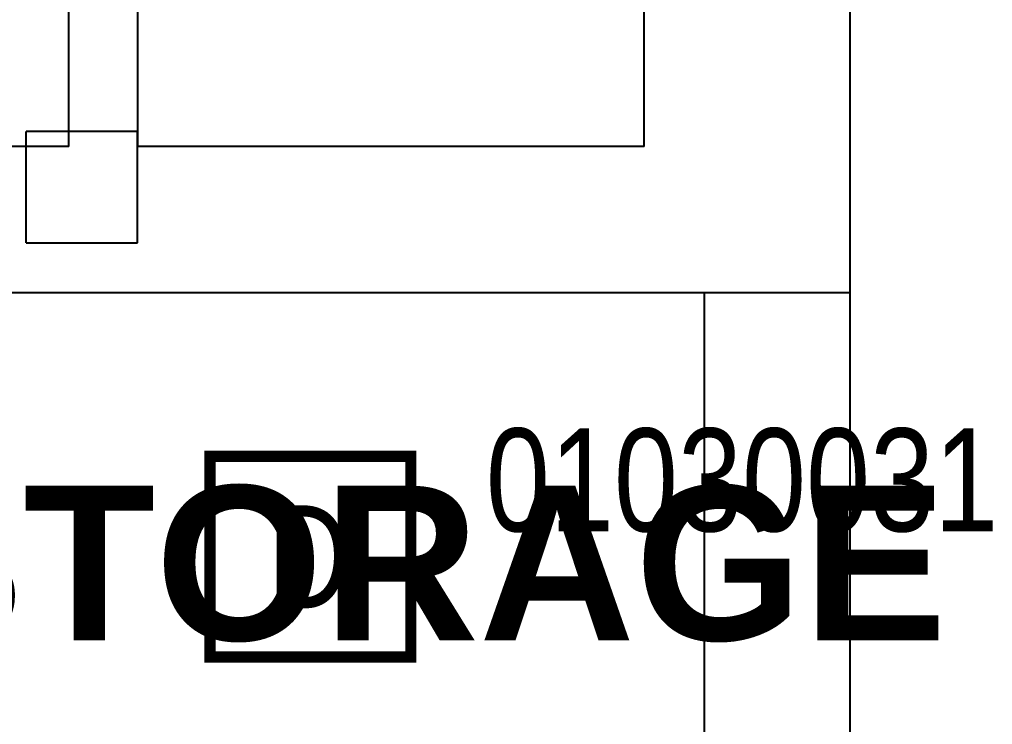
# Model space of a CAD drawing. Header units: inches. Extents: x 3516 to 15434, y -1454 to 5991.
# Drawn here: x 9151.4 to 9264.7, y -240.9 to -158.8 of the extents above; entities that cross this region are included whole.
import ezdxf
from ezdxf.enums import TextEntityAlignment as Align

# ---------------------------------------------------------------- set-up
doc = ezdxf.new("R2010")
doc.units = ezdxf.units.IN
doc.header["$LTSCALE"] = 0.25
doc.header["$MEASUREMENT"] = 0
doc.layers.add('BACKGROUND', color=8, linetype='Continuous')
doc.layers.add('HEAT DETECTOR', color=1, linetype='Continuous')
doc.styles.add('Arial', font='arial.ttf', dxfattribs={"width": 0.8})
doc.styles.add('Arial_B_1', font='arialbd.ttf', dxfattribs={"height": 0.09375})

# ---------------------------------------------------------------- blocks, each defined once
blk = doc.blocks.new('SIGA-HRD')
at = {"layer": 'HEAT DETECTOR', "const_width": 1.3}
blk.add_lwpolyline([(-11.5, -11.68), (-11.5, 11.7), (11.89, 11.7), (11.89, -11.68)], close=True, dxfattribs=at)
at = {"layer": 'HEAT DETECTOR', "style": 'Arial', "width": 0.8}
blk.add_text('D', height=12, dxfattribs=at).set_placement((0, 0), align=Align.MIDDLE)
for tag, p in [('ADDRESS', (20.64, 8.96)), ('ZONE', (20.64, -8.58))]:
    blk.add_attdef(tag, text='', height=12, dxfattribs=at).set_placement(p, align=Align.MIDDLE_LEFT)
blk.add_attdef('SUBSCRIPT', text='', height=12, dxfattribs=at).set_placement((-16.56, -9.02), align=Align.MIDDLE_RIGHT)

msp = doc.modelspace()

# ---------------------------------------------------------------- linework, layer by layer
at = {"layer": 'BACKGROUND'}
for p, q in [((9248.17, -584.37), (9248.17, 104.2)), ((9157.17, -173.55), (9157.17, -60.8)), ((9165.17, -60.8), (9165.17, -173.55)), ((9224.17, -173.55), (9224.17, -131.8)), ((9152.17, -184.8), (9152.17, -171.8)), ((9165.17, -171.8), (9152.17, -171.8)), ((9165.17, -184.8), (9165.17, -171.8)), ((9157.17, -173.55), (9015.02, -173.55)), ((9224.17, -173.55), (9165.17, -173.55)), ((9152.17, -184.8), (9165.17, -184.8)), ((9135.02, -190.55), (9248.17, -190.55)), ((9231.17, -190.55), (9231.17, -311.05))]:
    msp.add_line(p, q, dxfattribs=at)

# ---------------------------------------------------------------- block references
at = {"layer": 'HEAT DETECTOR'}
msp.add_blockref('SIGA-HRD', (9185.09, -221.36), dxfattribs=at).add_auto_attribs({'ADDRESS': '01030031'})

# ---------------------------------------------------------------- texts
at = {"layer": 'BACKGROUND', "insert": (9135.09, -213.09), "char_height": 18, "width": 137.4408, "attachment_point": 1, "style": 'Arial_B_1'}
msp.add_mtext('STORAGE', dxfattribs=at)

doc.saveas('drawing.dxf')
